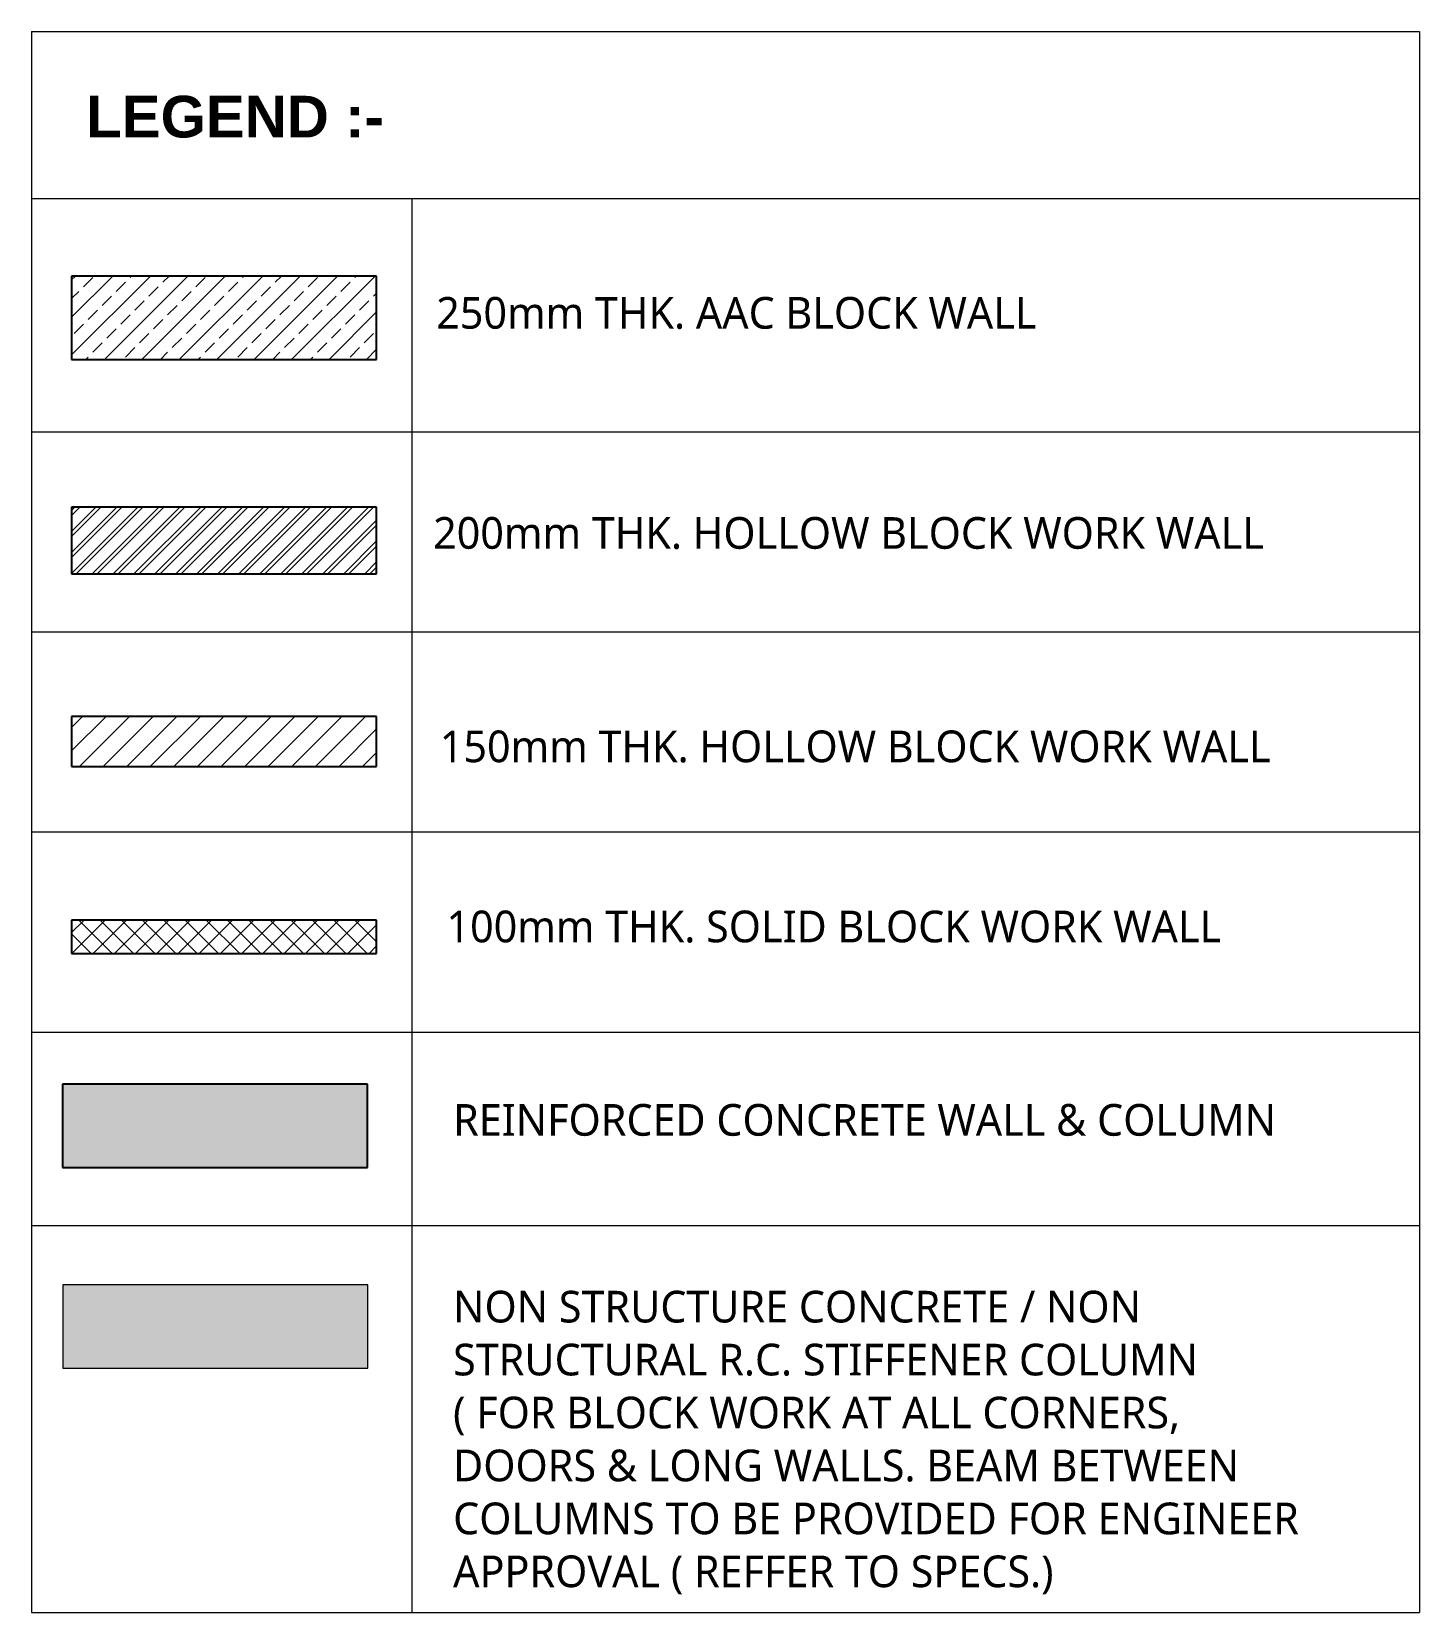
# Model space of a CAD drawing. Header units: millimetres. Extents: x -12746 to 995452, y -409013 to 338495.
# Drawn here: x 19770 to 23930, y 1750 to 6490 of the extents above; entities that cross this region are included whole.
import ezdxf

# ---------------------------------------------------------------- set-up
doc = ezdxf.new("R2010")
doc.units = ezdxf.units.MM
for name, color, linetype, lineweight in [('A-DETL', 90, 'Continuous', 9), ('A-DETL-GENF', 92, 'Continuous', 9), ('A-WALL', 113, 'Continuous', 9), ('A-WALL-PATT', 111, 'Continuous', 18), ('G-ANNO-TEXT', 231, 'Continuous', 9)]:
    doc.layers.add(name, color=color, linetype=linetype, lineweight=lineweight)
doc.styles.add('Arial_B', font='arialbd.ttf', dxfattribs={"height": 125})
doc.styles.add('Lucida Sans Unicode_8', font='l_10646.ttf', dxfattribs={"height": 95})

# ---------------------------------------------------------------- blocks, each defined once
blk = doc.blocks.new('Family - ___-492486-Block-work-legend')
at = {"layer": 'A-WALL-PATT'}
h = blk.add_hatch(dxfattribs=at)
h.set_pattern_fill('FP_9', color=256, style=0, pattern_type=2)
h.set_pattern_definition([(45, (0, 0), (-56.1266, 56.1266), []), (45, (56.13, 0), (-56.1266, 56.1266), [39.687, -19.844])])
h.paths.add_polyline_path([(3646.1, 5507.3), (3646.1, 5757.3), (2731.7, 5757.3), (2731.7, 5507.3)])
at = {"layer": 'A-WALL', "lineweight": 25}
for p, q in [((3646.1, 5757.3), (2731.7, 5757.3)), ((2731.7, 5757.3), (2731.7, 5507.3)), ((3646.1, 5507.3), (3646.1, 5757.3)), ((2731.7, 5507.3), (3646.1, 5507.3))]:
    blk.add_line(p, q, dxfattribs=at)
blk = doc.blocks.new('Family - ___-492497-Block-work-legend')
at = {"layer": 'A-WALL-PATT'}
h = blk.add_hatch(dxfattribs=at)
h.set_pattern_fill('FP_10', color=256, style=0, pattern_type=2)
h.set_pattern_definition([(45, (0, 0), (-31.4309, 31.4309), []), (45, (0, 47.625), (-31.4309, 31.4309), [])])
h.paths.add_polyline_path([(2731.7, 4864.1), (3646.1, 4864.1), (3646.1, 5064.1), (2731.7, 5064.1)])
at = {"layer": 'A-WALL', "lineweight": 25}
for p, q in [((3646.1, 5064.1), (2731.7, 5064.1)), ((2731.7, 5064.1), (2731.7, 4864.1)), ((3646.1, 4864.1), (3646.1, 5064.1)), ((2731.7, 4864.1), (3646.1, 4864.1))]:
    blk.add_line(p, q, dxfattribs=at)
blk = doc.blocks.new('Family - ___-492499-Block-work-legend')
at = {"layer": 'A-WALL-PATT'}
h = blk.add_hatch(dxfattribs=at)
h.set_pattern_fill('FP_11', color=256, style=0, pattern_type=2)
h.set_pattern_definition([(45, (0, 0), (-35.35534, 35.35534), [])])
h.paths.add_polyline_path([(2731.7, 4286.4), (3646.1, 4286.4), (3646.1, 4436.4), (2731.7, 4436.4)])
at = {"layer": 'A-WALL', "lineweight": 25}
for p, q in [((3646.1, 4436.4), (2731.7, 4436.4)), ((2731.7, 4436.4), (2731.7, 4286.4)), ((3646.1, 4286.4), (3646.1, 4436.4)), ((2731.7, 4286.4), (3646.1, 4286.4))]:
    blk.add_line(p, q, dxfattribs=at)
blk = doc.blocks.new('Family - ___-492501-Block-work-legend')
at = {"layer": 'A-WALL-PATT'}
h = blk.add_hatch(dxfattribs=at)
h.set_pattern_fill('FP_12', color=256, style=0, pattern_type=2)
h.set_pattern_definition([(45, (0, 0), (-31.8198, 31.8198), []), (135, (0, 0), (-31.8198, -31.8198), [])])
h.paths.add_polyline_path([(2731.7, 3726), (3646.1, 3726), (3646.1, 3826), (2731.7, 3826)])
at = {"layer": 'A-WALL', "lineweight": 25}
for p, q in [((3646.1, 3826), (2731.7, 3826)), ((2731.7, 3826), (2731.7, 3726)), ((3646.1, 3726), (3646.1, 3826)), ((2731.7, 3726), (3646.1, 3726))]:
    blk.add_line(p, q, dxfattribs=at)
blk = doc.blocks.new('Family - ___-492506-Block-work-legend')
at = {"layer": 'A-WALL-PATT'}
blk.add_hatch(color=256, dxfattribs=at).paths.add_polyline_path([(3618.7, 3084.3), (3618.7, 3334.3), (2704.3, 3334.3), (2704.3, 3084.3)])
at = {"layer": 'A-WALL', "lineweight": 25}
for p, q in [((3618.7, 3334.3), (2704.3, 3334.3)), ((2704.3, 3334.3), (2704.3, 3084.3)), ((3618.7, 3084.3), (3618.7, 3334.3)), ((2704.3, 3084.3), (3618.7, 3084.3))]:
    blk.add_line(p, q, dxfattribs=at)

msp = doc.modelspace()

# ---------------------------------------------------------------- hatches: boundary and pattern name
at = {"layer": 'A-DETL-GENF', "lineweight": 18}
msp.add_hatch(color=253, dxfattribs=at).paths.add_polyline_path([(20777.3, 2482), (20777.3, 2732), (19862.9, 2732), (19862.9, 2482)])

# ---------------------------------------------------------------- linework, layer by layer
at = {"layer": 'A-DETL', "lineweight": 18}
for p, q in [((19769.8, 6490.2), (19769.8, 1750.2)), ((19769.8, 6490.2), (23929.8, 6490.2)), ((23929.8, 6490.2), (23929.8, 1750.2)), ((19769.8, 5990.2), (23929.8, 5990.2)), ((20909.8, 5990.2), (20909.8, 1750.2)), ((19769.8, 5290.2), (23929.8, 5290.2)), ((19769.8, 4690.2), (23929.8, 4690.2)), ((19769.8, 4090.2), (23929.8, 4090.2)), ((19769.8, 3490.2), (23929.8, 3490.2)), ((19769.8, 2910.2), (23929.8, 2910.2)), ((19769.8, 2910.2), (23929.8, 2910.2)), ((20777.3, 2732), (19862.9, 2732)), ((19862.9, 2732), (19862.9, 2482)), ((20777.3, 2482), (20777.3, 2732)), ((19862.9, 2482), (20777.3, 2482)), ((19769.8, 1750.2), (23929.8, 1750.2))]:
    msp.add_line(p, q, dxfattribs=at)

# ---------------------------------------------------------------- block references
at = {"layer": 'A-WALL', "lineweight": 18}
for name in ['Family - ___-492486-Block-work-legend', 'Family - ___-492497-Block-work-legend', 'Family - ___-492499-Block-work-legend', 'Family - ___-492501-Block-work-legend', 'Family - ___-492506-Block-work-legend']:
    msp.add_blockref(name, (17157.9, 0), dxfattribs=at)

# ---------------------------------------------------------------- texts
at = {"layer": 'G-ANNO-TEXT', "color": 7, "attachment_point": 1}
for s, insert, char_height, width, style in [('LEGEND :-', (19933.3, 6297.7), 125, 1078.27, 'Arial_B'), ('250mm THK. AAC BLOCK WALL', (20982.6, 5694.4), 95, 2449.155, 'Lucida Sans Unicode_8'), ('200mm THK. HOLLOW BLOCK WORK WALL', (20973.3, 5034.4), 95, 3298.944, 'Lucida Sans Unicode_8'), ('150mm THK. HOLLOW BLOCK WORK WALL', (20993.3, 4394.4), 95, 3298.944, 'Lucida Sans Unicode_8'), ('100mm THK. SOLID BLOCK WORK WALL', (21013.3, 3854.4), 95, 3094.514, 'Lucida Sans Unicode_8'), ('REINFORCED CONCRETE WALL & COLUMN', (21033.3, 3274.4), 95, 3258.86, 'Lucida Sans Unicode_8'), ('NON STRUCTURE CONCRETE / NON ', (21033.3, 2714.4), 95, 2833.965, 'Lucida Sans Unicode_8'), ('STRUCTURAL R.C. STIFFENER COLUMN ', (21033.3, 2555.7), 95, 3038.396, 'Lucida Sans Unicode_8'), ('( FOR BLOCK WORK AT ALL CORNERS, ', (21033.3, 2396.9), 95, 2986.286, 'Lucida Sans Unicode_8'), ('DOORS & LONG WALLS. BEAM BETWEEN ', (21033.3, 2238.2), 95, 3126.581, 'Lucida Sans Unicode_8'), ('COLUMNS TO BE PROVIDED FOR ENGINEER ', (21033.3, 2079.4), 95, 3318.986, 'Lucida Sans Unicode_8'), ('APPROVAL ( REFFER TO SPECS.)', (21033.3, 1920.7), 95, 2413.079, 'Lucida Sans Unicode_8')]:
    msp.add_mtext(s, dxfattribs=dict(at, insert=insert, char_height=char_height, width=width, style=style))

doc.saveas('drawing.dxf')
